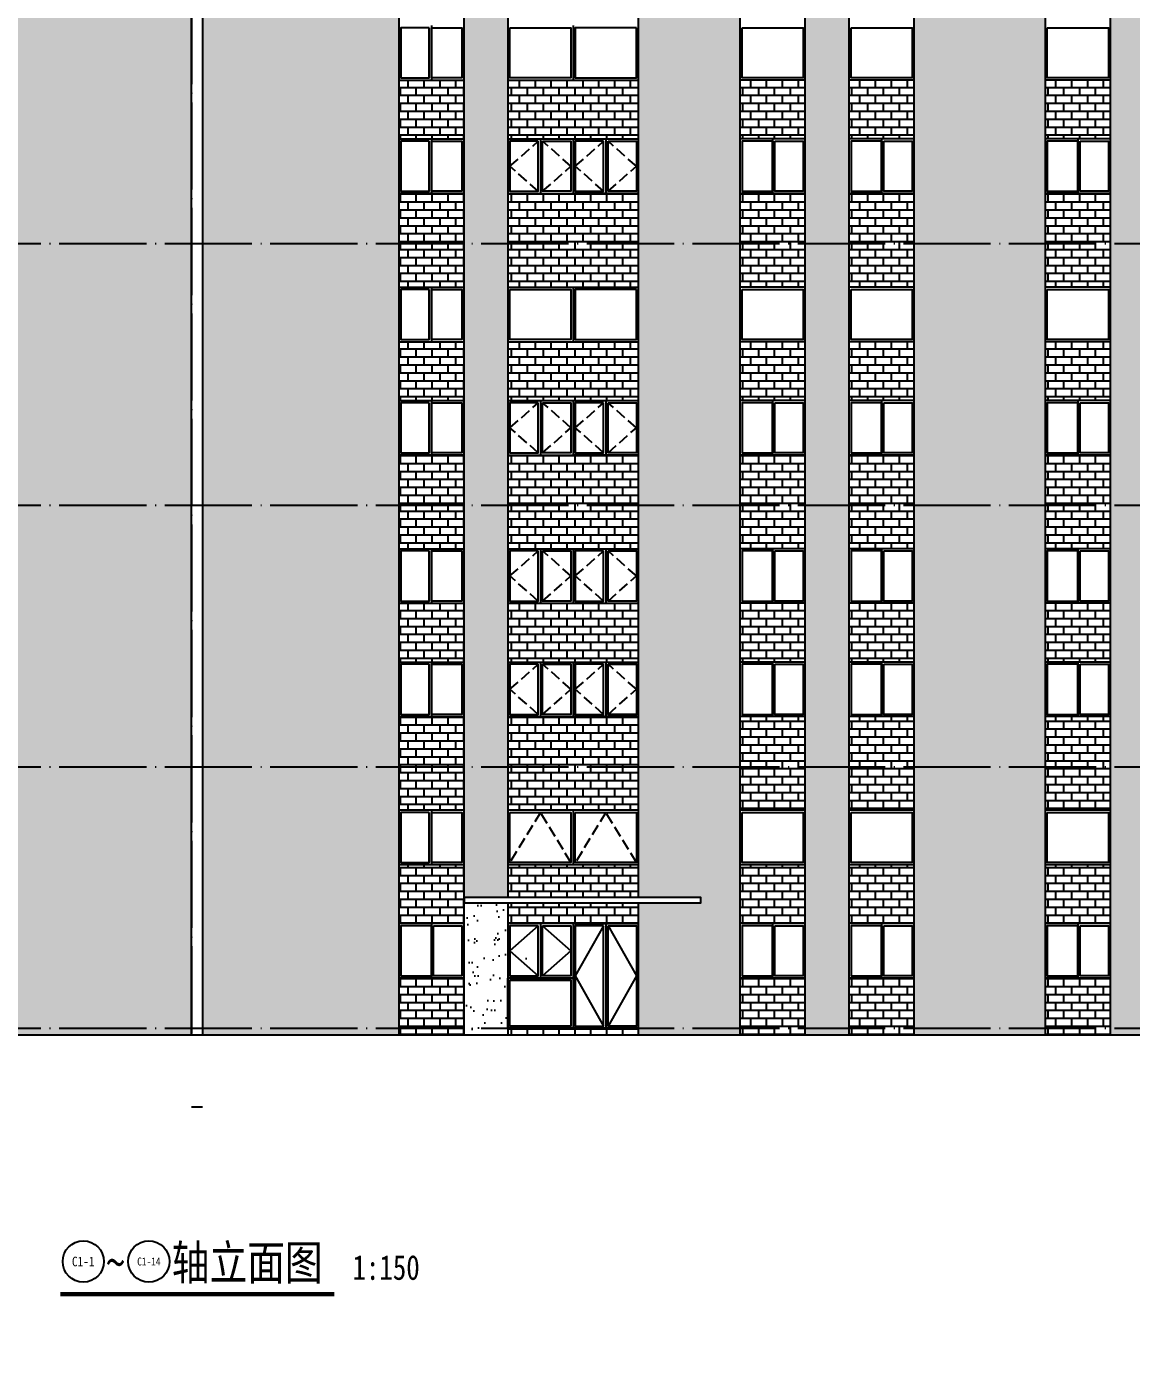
# Model space of a CAD drawing. Extents: x 6843040 to 15500510, y -6507076 to -4940511.
# Drawn here: x 7710092 to 7735422, y -5897103 to -5866442 of the extents above; entities that cross this region are included whole.
import ezdxf
from ezdxf.enums import TextEntityAlignment as Align

# ---------------------------------------------------------------- set-up
doc = ezdxf.new("R2010")
doc.units = 0
doc.header["$LTSCALE"] = 1000
doc.header["$MEASUREMENT"] = 0
doc.linetypes.add('DASH', pattern=[0.35, 0.25, -0.1])
doc.linetypes.add('DOTE', pattern=[2.42, 2, -0.2, 0.02, -0.2])
for name, color, linetype in [('DIM_SYMB', 3, 'Continuous'), ('DOTE', 8, 'DOTE'), ('E_LINE_1', 1, 'Continuous'), ('E_LINE_3', 7, 'Continuous'), ('plan-1', 40, 'Continuous'), ('PUB_HACTH', 8, 'Continuous'), ('WINDOW', 4, 'Continuous')]:
    doc.layers.add(name, color=color, linetype=linetype)
doc.styles.add('-宋体', font='', dxfattribs={"width": 0.8})
doc.styles.get('-宋体').set_extended_font_data('SimSun')
pattern_1 = [(82.5, (0, 0), (-422.103955, 395.378137), [0, -456, 0, -510, 0, -487.5]), (52.5, (0, 0), (-223.241253, 974.09392), [0, -246, 0, -411, 0, -157.5]), (12.5, (-260.9, -260.9), (659.408782, 661.809715), [0, -150, 0, -540, 0, -705]), (2.5, (-260.9, -260.9), (451.51265, 823.878855), [0, -75, 0, -354, 0, -405])]

msp = doc.modelspace()

# ---------------------------------------------------------------- hatches: boundary and pattern name
at = {"layer": 'PUB_HACTH'}
h = msp.add_hatch(dxfattribs=at)
h.set_pattern_fill('玻璃1', color=256, scale=150, style=0)
h.set_pattern_definition([(45, (0, 60), (-734.82537, 734.82537), [336, -864]), (45, (144, 120), (-734.82537, 734.82537), [144, -1056]), (45, (0, 120), (-734.82537, 734.82537), [240, -960]), (45, (72, 60), (806.10173, -806.10173), [300, -900]), (45, (0, 0), (-734.82537, 734.82537), [480, -720]), (45, (0, 180), (-734.82537, 734.82537), [120, -1080])])
h.paths.add_polyline_path([(7756797.4, -5844417.4), (7746797.4, -5844417.4), (7746797.4, -5845617.4), (7750914.5, -5845617.4), (7750464.5, -5845167.4), (7751364.5, -5845167.4), (7750914.5, -5845617.4), (7756797.4, -5845617.4)])
h.paths.add_polyline_path([(7748662.4, -5845121.5), (7750445.6, -5845121.5), (7750445.6, -5844452.1), (7748662.4, -5844452.1)], flags=24)
h.paths.add_polyline_path([(7741787.4, -5841921.5), (7743570.6, -5841921.5), (7743570.6, -5841252.1), (7741787.4, -5841252.1)], flags=9)
h.paths.add_polyline_path([(7626376.8, -5893217.4), (7627744.8, -5893217.4), (7627744.8, -5892404.8), (7626376.8, -5892404.8)], flags=9)
h.paths.add_polyline_path([(7794758.6, -5953168.2), (7796785.4, -5953168.2), (7796785.4, -5952411.7), (7794758.6, -5952411.7)], flags=9)
h.paths.add_polyline_path([(7794428.9, -5952904.7), (7794741, -5952904.7), (7794741, -5952784.3), (7794428.9, -5952784.3)], flags=9)
h.paths.add_polyline_path([(7793781.9, -5952942), (7794205.2, -5952942), (7794205.2, -5952717), (7793781.9, -5952717)], flags=9)
h.paths.add_polyline_path([(7793400.5, -5952906.9), (7793713.2, -5952906.9), (7793713.2, -5952782.1), (7793400.5, -5952782.1)], flags=9)
h.paths.add_polyline_path([(7794381.1, -5952526.7), (7796407.9, -5952526.7), (7796407.9, -5951770.2), (7794381.1, -5951770.2)], flags=9)
h.paths.add_polyline_path([(7794051.1, -5952265.4), (7794363.8, -5952265.4), (7794363.8, -5952140.6), (7794051.1, -5952140.6)], flags=9)
h.paths.add_polyline_path([(7793404.4, -5952300.5), (7793827.7, -5952300.5), (7793827.7, -5952075.5), (7793404.4, -5952075.5)], flags=9)
h.paths.add_polyline_path([(7793023.3, -5952263.2), (7793335.4, -5952263.2), (7793335.4, -5952142.8), (7793023.3, -5952142.8)], flags=9)
h.paths.add_polyline_path([(7794381.1, -5951806.2), (7796407.9, -5951806.2), (7796407.9, -5951049.7), (7794381.1, -5951049.7)], flags=9)
h.paths.add_polyline_path([(7794052.8, -5951533.7), (7794362.1, -5951533.7), (7794362.1, -5951431.3), (7794052.8, -5951431.3)], flags=9)
h.paths.add_polyline_path([(7793404.4, -5951580), (7793827.7, -5951580), (7793827.7, -5951355), (7793404.4, -5951355)], flags=9)
h.paths.add_polyline_path([(7793022.3, -5951551.5), (7793336.4, -5951551.5), (7793336.4, -5951413.5), (7793022.3, -5951413.5)], flags=9)
h.paths.add_polyline_path([(7668844.1, -5955766.3), (7670741.3, -5955766.3), (7670741.3, -5954935.6), (7668844.1, -5954935.6)], flags=9)
h.paths.add_polyline_path([(7664574.1, -5956010), (7668728.5, -5956010), (7668728.5, -5954435), (7664574.1, -5954435)], flags=9)
h.paths.add_polyline_path([(7663996.5, -5955373.7), (7664626.8, -5955373.7), (7664626.8, -5955047), (7663996.5, -5955047)], flags=9)
h.paths.add_polyline_path([(7663280.9, -5955679.9), (7663838.7, -5955679.9), (7663838.7, -5955367.6), (7663280.9, -5955367.6)], flags=9)
h.paths.add_polyline_path([(7662492.8, -5955373.7), (7663123.1, -5955373.7), (7663123.1, -5955047), (7662492.8, -5955047)], flags=9)
h.paths.add_polyline_path([(7717424.3, -5895326.3), (7719321.5, -5895326.3), (7719321.5, -5894495.6), (7717424.3, -5894495.6)], flags=9)
h.paths.add_polyline_path([(7713154.3, -5895570), (7717308.7, -5895570), (7717308.7, -5893995), (7713154.3, -5893995)], flags=9)
h.paths.add_polyline_path([(7712578.7, -5894904.4), (7713204.9, -5894904.4), (7713204.9, -5894635.4), (7712578.7, -5894635.4)], flags=9)
h.paths.add_polyline_path([(7711861.1, -5895239.9), (7712418.9, -5895239.9), (7712418.9, -5894927.6), (7711861.1, -5894927.6)], flags=9)
h.paths.add_polyline_path([(7711073, -5894933.7), (7711703.3, -5894933.7), (7711703.3, -5894607), (7711073, -5894607)], flags=9)
h.paths.add_polyline_path([(7743667.2, -5955766.3), (7745564.3, -5955766.3), (7745564.3, -5954935.6), (7743667.2, -5954935.6)], flags=9)
h.paths.add_polyline_path([(7739397.2, -5956010), (7743551.6, -5956010), (7743551.6, -5954435), (7739397.2, -5954435)], flags=9)
h.paths.add_polyline_path([(7738819.5, -5955373.7), (7739449.8, -5955373.7), (7739449.8, -5955047), (7738819.5, -5955047)], flags=9)
h.paths.add_polyline_path([(7738104, -5955679.9), (7738661.7, -5955679.9), (7738661.7, -5955367.6), (7738104, -5955367.6)], flags=9)
h.paths.add_polyline_path([(7737315.9, -5955373.7), (7737946.2, -5955373.7), (7737946.2, -5955047), (7737315.9, -5955047)], flags=9)
h = msp.add_hatch(dxfattribs=at)
h.set_pattern_fill('粉刷', color=256, scale=150, angle=45)
h.set_pattern_definition(pattern_1)
h.paths.add_polyline_path([(7713872.4, -5842417.4), (7702447.4, -5842417.4), (7702447.4, -5886417.4), (7703872.4, -5886417.4), (7703872.4, -5843417.4), (7706872.4, -5843417.4), (7706872.4, -5886417.4), (7707447.4, -5886417.4), (7707872.4, -5886417.4), (7707872.4, -5843417.4), (7709372.4, -5843417.4), (7709372.4, -5889567.4), (7713872.4, -5889567.4)])
h = msp.add_hatch(dxfattribs=at)
h.set_pattern_fill('粉刷', color=256, scale=150, angle=45)
h.set_pattern_definition(pattern_1)
h.paths.add_polyline_path([(7718622.4, -5843417.4), (7720122.4, -5843417.4), (7720122.4, -5886417.4), (7720547.4, -5886417.4), (7721122.4, -5886417.4), (7721122.4, -5843417.4), (7724122.4, -5843417.4), (7724122.4, -5886417.4), (7725547.4, -5886417.4), (7725547.4, -5886537.4), (7724547.4, -5886537.4), (7724122.4, -5886537.4), (7724122.4, -5889567.4), (7726447.4, -5889567.4), (7726447.4, -5843417.4), (7727947.4, -5843417.4), (7727947.4, -5889567.4), (7728947.4, -5889567.4), (7728947.4, -5843417.4), (7730447.4, -5843417.4), (7730447.4, -5889567.4), (7733447.4, -5889567.4), (7733447.4, -5843417.4), (7734947.4, -5843417.4), (7734947.4, -5889567.4), (7735897.4, -5889567.4), (7735897.4, -5842417.4), (7714122.4, -5842417.4), (7714122.4, -5889567.4), (7718622.4, -5889567.4)])
h = msp.add_hatch(dxfattribs=at)
h.set_pattern_fill('AR-B816', color=256, scale=150)
h.set_pattern_definition([(0, (-20882.12, 209089.1), (0, 181.9656), []), (90, (-20882.12, 209089.1), (-181.9656, 181.9656), [181.9656, -181.9656])])
h.paths.add_polyline_path([(7718622.4, -5867667.4), (7720122.4, -5867667.4), (7720122.4, -5869017.3), (7718622.4, -5869017.3)])
h = msp.add_hatch(dxfattribs=at)
h.set_pattern_fill('AR-B816', color=256, scale=150)
h.set_pattern_definition([(0, (-24882.12, 209089.1), (0, 181.9656), []), (90, (-24882.12, 209089.1), (-181.9656, 181.9656), [181.9656, -181.9656])])
h.paths.add_polyline_path([(7721122.4, -5867667.4), (7724122.4, -5867667.4), (7724122.4, -5869017.3), (7721122.4, -5869017.3)])
h = msp.add_hatch(dxfattribs=at)
h.set_pattern_fill('AR-B816', color=256, scale=150)
h.set_pattern_definition([(0, (23000, 209089.1), (0, 181.9656), []), (90, (23000, 209089.1), (-181.9656, 181.9656), [181.9656, -181.9656])])
h.paths.add_polyline_path([(7727947.4, -5867667.4), (7726447.4, -5867667.4), (7726447.4, -5869017.3), (7727947.4, -5869017.3)])
h = msp.add_hatch(dxfattribs=at)
h.set_pattern_fill('AR-B816', color=256, scale=150)
h.set_pattern_definition([(0, (25500, 209089.1), (0, 181.9656), []), (90, (25500, 209089.1), (-181.9656, 181.9656), [181.9656, -181.9656])])
h.paths.add_polyline_path([(7730447.4, -5867667.4), (7728947.4, -5867667.4), (7728947.4, -5869017.3), (7730447.4, -5869017.3)])
h = msp.add_hatch(dxfattribs=at)
h.set_pattern_fill('AR-B816', color=256, scale=150)
h.set_pattern_definition([(0, (30000, 209089.1), (0, 181.9656), []), (90, (30000, 209089.1), (-181.9656, 181.9656), [181.9656, -181.9656])])
h.paths.add_polyline_path([(7734947.4, -5867667.4), (7733447.4, -5867667.4), (7733447.4, -5869017.3), (7734947.4, -5869017.3)])
h = msp.add_hatch(dxfattribs=at)
h.set_pattern_fill('AR-B816', color=256, scale=150)
h.set_pattern_definition([(0, (-20882.12, 205189), (0, 181.9656), []), (90, (-20882.12, 205189), (-181.9656, 181.9656), [181.9656, -181.9656])])
h.paths.add_polyline_path([(7720122.4, -5872417.4), (7718622.4, -5872417.4), (7718622.4, -5870267.4), (7720122.4, -5870267.4)])
h = msp.add_hatch(dxfattribs=at)
h.set_pattern_fill('AR-B816', color=256, scale=150)
h.set_pattern_definition([(0, (-24882.12, 205189), (0, 181.9656), []), (90, (-24882.12, 205189), (-181.9656, 181.9656), [181.9656, -181.9656])])
h.paths.add_polyline_path([(7724122.4, -5872417.4), (7721122.4, -5872417.4), (7721122.4, -5870267.4), (7724122.4, -5870267.4)])
h = msp.add_hatch(dxfattribs=at)
h.set_pattern_fill('AR-B816', color=256, scale=150)
h.set_pattern_definition([(0, (23000, 205189), (0, 181.9656), []), (90, (23000, 205189), (-181.9656, 181.9656), [181.9656, -181.9656])])
h.paths.add_polyline_path([(7726447.4, -5872417.4), (7727947.4, -5872417.4), (7727947.4, -5870267.4), (7726447.4, -5870267.4)])
h = msp.add_hatch(dxfattribs=at)
h.set_pattern_fill('AR-B816', color=256, scale=150)
h.set_pattern_definition([(0, (25500, 205189), (0, 181.9656), []), (90, (25500, 205189), (-181.9656, 181.9656), [181.9656, -181.9656])])
h.paths.add_polyline_path([(7728947.4, -5872417.4), (7730447.4, -5872417.4), (7730447.4, -5870267.4), (7728947.4, -5870267.4)])
h = msp.add_hatch(dxfattribs=at)
h.set_pattern_fill('AR-B816', color=256, scale=150)
h.set_pattern_definition([(0, (30000, 205189), (0, 181.9656), []), (90, (30000, 205189), (-181.9656, 181.9656), [181.9656, -181.9656])])
h.paths.add_polyline_path([(7733447.4, -5872417.4), (7734947.4, -5872417.4), (7734947.4, -5870267.4), (7733447.4, -5870267.4)])
h = msp.add_hatch(dxfattribs=at)
h.set_pattern_fill('AR-B816', color=256, scale=150)
h.set_pattern_definition([(0, (-20882.12, 203089.1), (0, 181.9656), []), (90, (-20882.12, 203089.1), (-181.9656, 181.9656), [181.9656, -181.9656])])
h.paths.add_polyline_path([(7718622.4, -5873667.4), (7720122.4, -5873667.4), (7720122.4, -5875017.3), (7718622.4, -5875017.3)])
h = msp.add_hatch(dxfattribs=at)
h.set_pattern_fill('AR-B816', color=256, scale=150)
h.set_pattern_definition([(0, (-24882.12, 203089.1), (0, 181.9656), []), (90, (-24882.12, 203089.1), (-181.9656, 181.9656), [181.9656, -181.9656])])
h.paths.add_polyline_path([(7721122.4, -5873667.4), (7724122.4, -5873667.4), (7724122.4, -5875017.3), (7721122.4, -5875017.3)])
h = msp.add_hatch(dxfattribs=at)
h.set_pattern_fill('AR-B816', color=256, scale=150)
h.set_pattern_definition([(0, (23000, 203089.1), (0, 181.9656), []), (90, (23000, 203089.1), (-181.9656, 181.9656), [181.9656, -181.9656])])
h.paths.add_polyline_path([(7727947.4, -5873667.4), (7726447.4, -5873667.4), (7726447.4, -5875017.3), (7727947.4, -5875017.3)])
h = msp.add_hatch(dxfattribs=at)
h.set_pattern_fill('AR-B816', color=256, scale=150)
h.set_pattern_definition([(0, (25500, 203089.1), (0, 181.9656), []), (90, (25500, 203089.1), (-181.9656, 181.9656), [181.9656, -181.9656])])
h.paths.add_polyline_path([(7730447.4, -5873667.4), (7728947.4, -5873667.4), (7728947.4, -5875017.3), (7730447.4, -5875017.3)])
h = msp.add_hatch(dxfattribs=at)
h.set_pattern_fill('AR-B816', color=256, scale=150)
h.set_pattern_definition([(0, (30000, 203089.1), (0, 181.9656), []), (90, (30000, 203089.1), (-181.9656, 181.9656), [181.9656, -181.9656])])
h.paths.add_polyline_path([(7734947.4, -5873667.4), (7733447.4, -5873667.4), (7733447.4, -5875017.3), (7734947.4, -5875017.3)])
h = msp.add_hatch(dxfattribs=at)
h.set_pattern_fill('AR-B816', color=256, scale=150)
h.set_pattern_definition([(0, (-20882.12, 199189), (0, 181.9656), []), (90, (-20882.12, 199189), (-181.9656, 181.9656), [181.9656, -181.9656])])
h.paths.add_polyline_path([(7718622.4, -5876267.4), (7720122.4, -5876267.4), (7720122.4, -5878417.4), (7718622.4, -5878417.4)])
h = msp.add_hatch(dxfattribs=at)
h.set_pattern_fill('AR-B816', color=256, scale=150)
h.set_pattern_definition([(0, (-24882.12, 199189), (0, 181.9656), []), (90, (-24882.12, 199189), (-181.9656, 181.9656), [181.9656, -181.9656])])
h.paths.add_polyline_path([(7724122.4, -5878417.4), (7721122.4, -5878417.4), (7721122.4, -5876267.4), (7724122.4, -5876267.4)])
h = msp.add_hatch(dxfattribs=at)
h.set_pattern_fill('AR-B816', color=256, scale=150)
h.set_pattern_definition([(0, (23000, 199189), (0, 181.9656), []), (90, (23000, 199189), (-181.9656, 181.9656), [181.9656, -181.9656])])
h.paths.add_polyline_path([(7727947.4, -5876267.4), (7726447.4, -5876267.4), (7726447.4, -5878417.4), (7727947.4, -5878417.4)])
h = msp.add_hatch(dxfattribs=at)
h.set_pattern_fill('AR-B816', color=256, scale=150)
h.set_pattern_definition([(0, (23000, 199189), (0, 181.9656), []), (90, (23000, 199189), (-181.9656, 181.9656), [181.9656, -181.9656])])
h.paths.add_polyline_path([(7727947.4, -5876267.4), (7726447.4, -5876267.4), (7726447.4, -5878417.4), (7727947.4, -5878417.4)])
h = msp.add_hatch(dxfattribs=at)
h.set_pattern_fill('AR-B816', color=256, scale=150)
h.set_pattern_definition([(0, (25500, 199189), (0, 181.9656), []), (90, (25500, 199189), (-181.9656, 181.9656), [181.9656, -181.9656])])
h.paths.add_polyline_path([(7730447.4, -5876267.4), (7728947.4, -5876267.4), (7728947.4, -5878417.4), (7730447.4, -5878417.4)])
h = msp.add_hatch(dxfattribs=at)
h.set_pattern_fill('AR-B816', color=256, scale=150)
h.set_pattern_definition([(0, (25500, 199189), (0, 181.9656), []), (90, (25500, 199189), (-181.9656, 181.9656), [181.9656, -181.9656])])
h.paths.add_polyline_path([(7730447.4, -5876267.4), (7728947.4, -5876267.4), (7728947.4, -5878417.4), (7730447.4, -5878417.4)])
h = msp.add_hatch(dxfattribs=at)
h.set_pattern_fill('AR-B816', color=256, scale=150)
h.set_pattern_definition([(0, (30000, 199189), (0, 181.9656), []), (90, (30000, 199189), (-181.9656, 181.9656), [181.9656, -181.9656])])
h.paths.add_polyline_path([(7734947.4, -5876267.4), (7733447.4, -5876267.4), (7733447.4, -5878417.4), (7734947.4, -5878417.4)])
h = msp.add_hatch(dxfattribs=at)
h.set_pattern_fill('AR-B816', color=256, scale=150)
h.set_pattern_definition([(0, (30000, 199189), (0, 181.9656), []), (90, (30000, 199189), (-181.9656, 181.9656), [181.9656, -181.9656])])
h.paths.add_polyline_path([(7734947.4, -5876267.4), (7733447.4, -5876267.4), (7733447.4, -5878417.4), (7734947.4, -5878417.4)])
h = msp.add_hatch(dxfattribs=at)
h.set_pattern_fill('AR-B816', color=256, scale=150)
h.set_pattern_definition([(0, (-20882.12, 197089.1), (0, 181.9656), []), (90, (-20882.12, 197089.1), (-181.9656, 181.9656), [181.9656, -181.9656])])
h.paths.add_polyline_path([(7718622.4, -5879667.4), (7720122.4, -5879667.4), (7720122.4, -5881017.3), (7718622.4, -5881017.3)])
h = msp.add_hatch(dxfattribs=at)
h.set_pattern_fill('AR-B816', color=256, scale=150)
h.set_pattern_definition([(0, (-24882.12, 197089.1), (0, 181.9656), []), (90, (-24882.12, 197089.1), (-181.9656, 181.9656), [181.9656, -181.9656])])
h.paths.add_polyline_path([(7721122.4, -5879667.4), (7724122.4, -5879667.4), (7724122.4, -5881017.3), (7721122.4, -5881017.3)])
h = msp.add_hatch(dxfattribs=at)
h.set_pattern_fill('AR-B816', color=256, scale=150)
h.set_pattern_definition([(0, (23000, 197089.1), (0, 181.9656), []), (90, (23000, 197089.1), (-181.9656, 181.9656), [181.9656, -181.9656])])
h.paths.add_polyline_path([(7727947.4, -5879667.4), (7726447.4, -5879667.4), (7726447.4, -5881017.3), (7727947.4, -5881017.3)])
h = msp.add_hatch(dxfattribs=at)
h.set_pattern_fill('AR-B816', color=256, scale=150)
h.set_pattern_definition([(0, (25500, 197089.1), (0, 181.9656), []), (90, (25500, 197089.1), (-181.9656, 181.9656), [181.9656, -181.9656])])
h.paths.add_polyline_path([(7730447.4, -5879667.4), (7728947.4, -5879667.4), (7728947.4, -5881017.3), (7730447.4, -5881017.3)])
h = msp.add_hatch(dxfattribs=at)
h.set_pattern_fill('AR-B816', color=256, scale=150)
h.set_pattern_definition([(0, (30000, 197089.1), (0, 181.9656), []), (90, (30000, 197089.1), (-181.9656, 181.9656), [181.9656, -181.9656])])
h.paths.add_polyline_path([(7734947.4, -5879667.4), (7733447.4, -5879667.4), (7733447.4, -5881017.3), (7734947.4, -5881017.3)])
h = msp.add_hatch(dxfattribs=at)
h.set_pattern_fill('AR-B816', color=256, scale=150)
h.set_pattern_definition([(0, (-20882.12, 193189), (0, 181.9656), []), (90, (-20882.12, 193189), (-181.9656, 181.9656), [181.9656, -181.9656])])
h.paths.add_polyline_path([(7720122.4, -5884417.4), (7718622.4, -5884417.4), (7718622.4, -5882267.4), (7720122.4, -5882267.4)])
h = msp.add_hatch(dxfattribs=at)
h.set_pattern_fill('AR-B816', color=256, scale=150)
h.set_pattern_definition([(0, (-24882.12, 193189), (0, 181.9656), []), (90, (-24882.12, 193189), (-181.9656, 181.9656), [181.9656, -181.9656])])
h.paths.add_polyline_path([(7724122.4, -5884417.3), (7721122.4, -5884417.3), (7721122.4, -5882267.4), (7724122.4, -5882267.4)])
h = msp.add_hatch(dxfattribs=at)
h.set_pattern_fill('AR-B816', color=256, scale=150)
h.set_pattern_definition([(0, (23000, 194189), (0, 181.9656), []), (90, (23000, 194189), (-181.9656, 181.9656), [181.9656, -181.9656])])
h.paths.add_polyline_path([(7727947.4, -5882267.4), (7726447.4, -5882267.4), (7726447.4, -5884417.4), (7727947.4, -5884417.4)])
h = msp.add_hatch(dxfattribs=at)
h.set_pattern_fill('AR-B816', color=256, scale=150)
h.set_pattern_definition([(0, (25500, 194189), (0, 181.9656), []), (90, (25500, 194189), (-181.9656, 181.9656), [181.9656, -181.9656])])
h.paths.add_polyline_path([(7730447.4, -5882267.4), (7728947.4, -5882267.4), (7728947.4, -5884417.4), (7730447.4, -5884417.4)])
h = msp.add_hatch(dxfattribs=at)
h.set_pattern_fill('AR-B816', color=256, scale=150)
h.set_pattern_definition([(0, (30000, 194189), (0, 181.9656), []), (90, (30000, 194189), (-181.9656, 181.9656), [181.9656, -181.9656])])
h.paths.add_polyline_path([(7734947.4, -5882267.4), (7733447.4, -5882267.4), (7733447.4, -5884417.4), (7734947.4, -5884417.4)])
h = msp.add_hatch(dxfattribs=at)
h.set_pattern_fill('AR-B816', color=256, scale=150)
h.set_pattern_definition([(0, (-20882.12, 189739), (0, 181.9656), []), (90, (-20882.12, 189739), (-181.9656, 181.9656), [181.9656, -181.9656])])
h.paths.add_polyline_path([(7720122.4, -5887017.4), (7718622.4, -5887017.4), (7718622.4, -5885667.4), (7720122.4, -5885667.4)])
h = msp.add_hatch(dxfattribs=at)
h.set_pattern_fill('AR-B816', color=256, scale=150)
h.set_pattern_definition([(0, (-24882.11, 189739), (0, 181.9656), []), (90, (-24882.11, 189739), (-181.9656, 181.9656), [181.9656, -181.9656])])
h.paths.add_polyline_path([(7724122.4, -5886417.4), (7721122.4, -5886417.4), (7721122.4, -5885667.4), (7724122.4, -5885667.4)])
h.paths.add_polyline_path([(7721122.4, -5886537.4), (7724122.4, -5886537.4), (7724122.4, -5887017.4), (7721122.4, -5887017.4)])
h = msp.add_hatch(dxfattribs=at)
h.set_pattern_fill('AR-B816', color=256, scale=150)
h.set_pattern_definition([(0, (23000.01, 189739), (0, 181.9656), []), (90, (23000.01, 189739), (-181.9656, 181.9656), [181.9656, -181.9656])])
h.paths.add_polyline_path([(7726447.4, -5887017.4), (7727947.4, -5887017.4), (7727947.4, -5885667.4), (7726447.4, -5885667.4)])
h = msp.add_hatch(dxfattribs=at)
h.set_pattern_fill('AR-B816', color=256, scale=150)
h.set_pattern_definition([(0, (25500.01, 189739), (0, 181.9656), []), (90, (25500.01, 189739), (-181.9656, 181.9656), [181.9656, -181.9656])])
h.paths.add_polyline_path([(7728947.4, -5887017.4), (7730447.4, -5887017.4), (7730447.4, -5885667.4), (7728947.4, -5885667.4)])
h = msp.add_hatch(dxfattribs=at)
h.set_pattern_fill('AR-B816', color=256, scale=150)
h.set_pattern_definition([(0, (30000.01, 189739), (0, 181.9656), []), (90, (30000.01, 189739), (-181.9656, 181.9656), [181.9656, -181.9656])])
h.paths.add_polyline_path([(7733447.4, -5887017.4), (7734947.4, -5887017.4), (7734947.4, -5885667.4), (7733447.4, -5885667.4)])
h = msp.add_hatch(dxfattribs=at)
h.set_pattern_fill('粉刷', color=256, scale=150, angle=45)
h.set_pattern_definition(pattern_1)
h.paths.add_polyline_path([(7720122.4, -5889567.4), (7721122.4, -5889567.4), (7721122.4, -5886537.4), (7720122.4, -5886537.4)])
edge = h.paths.add_edge_path()
edge.add_line((7721045, -5888020.2), (7721725.9, -5888020.2))
edge.add_line((7721725.9, -5888020.2), (7721725.9, -5887757.7))
edge.add_line((7721725.9, -5887757.7), (7721045, -5887757.7))
edge.add_line((7721045, -5887757.7), (7721045, -5888020.2))
edge.add_line((7721711.9, -5887910.9), (7721800.8, -5887910.9))
edge.add_line((7721800.8, -5887910.9), (7721800.8, -5887779.6))
edge.add_line((7721800.8, -5887779.6), (7721711.9, -5887779.6))
edge.add_line((7721711.9, -5887779.6), (7721711.9, -5887910.9))
h = msp.add_hatch(dxfattribs=at)
h.set_pattern_fill('AR-B816', color=256, scale=150)
h.set_pattern_definition([(0, (-20882.12, 187189), (0, 181.9656), []), (90, (-20882.12, 187189), (-181.9656, 181.9656), [181.9656, -181.9656])])
h.paths.add_polyline_path([(7720122.4, -5889567.4), (7718622.4, -5889567.4), (7718622.4, -5888267.4), (7720122.4, -5888267.4)])
h = msp.add_hatch(dxfattribs=at)
h.set_pattern_fill('AR-B816', color=256, scale=150)
h.set_pattern_definition([(0, (23000, 187189), (0, 181.9656), []), (90, (23000, 187189), (-181.9656, 181.9656), [181.9656, -181.9656])])
h.paths.add_polyline_path([(7726447.4, -5889567.4), (7727947.4, -5889567.4), (7727947.4, -5888267.4), (7726447.4, -5888267.4)])
h = msp.add_hatch(dxfattribs=at)
h.set_pattern_fill('AR-B816', color=256, scale=150)
h.set_pattern_definition([(0, (25500, 187189), (0, 181.9656), []), (90, (25500, 187189), (-181.9656, 181.9656), [181.9656, -181.9656])])
h.paths.add_polyline_path([(7728947.4, -5889567.4), (7730447.4, -5889567.4), (7730447.4, -5888267.4), (7728947.4, -5888267.4)])
h = msp.add_hatch(dxfattribs=at)
h.set_pattern_fill('AR-B816', color=256, scale=150)
h.set_pattern_definition([(0, (30000, 187189), (0, 181.9656), []), (90, (30000, 187189), (-181.9656, 181.9656), [181.9656, -181.9656])])
h.paths.add_polyline_path([(7733447.4, -5889567.4), (7734947.4, -5889567.4), (7734947.4, -5888267.4), (7733447.4, -5888267.4)])
h = msp.add_hatch(dxfattribs=at)
h.set_pattern_fill('AR-B816', color=256, scale=150)
h.set_pattern_definition([(0, (-24882.12, 186039), (0, 181.9656), []), (90, (-24882.12, 186039), (-181.9656, 181.9656), [181.9656, -181.9656])])
h.paths.add_polyline_path([(7724122.4, -5889567.4), (7721122.4, -5889567.4), (7721122.4, -5889417.4), (7724122.4, -5889417.4)])

# ---------------------------------------------------------------- linework, layer by layer
for points in [[(7720122.4, -5870267.4), (7718622.4, -5870267.4)], [(7724122.4, -5870267.4), (7722622.4, -5870267.4)], [(7727947.4, -5870267.4), (7726447.4, -5870267.4)], [(7730447.4, -5870267.4), (7728947.4, -5870267.4)], [(7734947.4, -5870267.4), (7733447.4, -5870267.4)], [(7720122.4, -5876267.4), (7718622.4, -5876267.4)], [(7724122.4, -5876267.4), (7722622.4, -5876267.4)], [(7727947.4, -5876267.4), (7726447.4, -5876267.4)], [(7730447.4, -5876267.4), (7728947.4, -5876267.4)], [(7734947.4, -5876267.4), (7733447.4, -5876267.4)], [(7718622.4, -5878417.4), (7720122.4, -5878417.4)], [(7727947.4, -5878417.4), (7726447.4, -5878417.4)], [(7730447.4, -5878417.4), (7728947.4, -5878417.4)], [(7734947.4, -5878417.4), (7733447.4, -5878417.4)], [(7718622.4, -5882267.4), (7720122.4, -5882267.4)], [(7724122.4, -5882267.4), (7722622.4, -5882267.4)], [(7727947.4, -5882267.4), (7726447.4, -5882267.4)], [(7730447.4, -5882267.4), (7728947.4, -5882267.4)], [(7734947.4, -5882267.4), (7733447.4, -5882267.4)], [(7720122.4, -5884417.4), (7718622.4, -5884417.4)], [(7724122.4, -5884417.4), (7722622.4, -5884417.4)], [(7720122.4, -5885667.4), (7718622.4, -5885667.4)], [(7720122.4, -5885667.4), (7718622.4, -5885667.4)], [(7724122.4, -5885667.4), (7721122.4, -5885667.4)], [(7724122.4, -5885667.4), (7722622.4, -5885667.4)], [(7727947.4, -5885667.4), (7726447.4, -5885667.4)], [(7720122.4, -5888267.4), (7718622.4, -5888267.4)], [(7722622.4, -5888267.4), (7721122.4, -5888267.4)], [(7727947.4, -5888267.4), (7726447.4, -5888267.4)], [(7734947.4, -5888267.4), (7733447.4, -5888267.4)], [(7724122.4, -5889417.4), (7722622.4, -5889417.4)]]:
    msp.add_lwpolyline(points)
msp.add_lwpolyline([(7724547.4, -5886537.4), (7725547.4, -5886537.4), (7725547.4, -5886417.4), (7720547.4, -5886417.4), (7720122.4, -5886417.4), (7720122.4, -5886537.4)], close=True)
at = {"layer": 'DIM_SYMB', "const_width": 105}
msp.add_lwpolyline([(7710863.1, -5895517.5), (7717142.8, -5895517.5)], dxfattribs=at)
at = {"layer": 'DIM_SYMB', "color": 7}
for centre in [(7711388.1, -5894767.9), (7712891.8, -5894767.9)]:
    msp.add_circle(centre, 472.5, dxfattribs=at)
at = {"layer": 'DOTE'}
for p, q in [((7713872.4, -5836717.4), (7713872.4, -5889567.4)), ((7714122.4, -5836717.4), (7714122.4, -5889567.4)), ((7640656.9, -5871417.4), (7783625, -5871417.4)), ((7640656.9, -5877417.4), (7783625, -5877417.4)), ((7640656.9, -5883417.4), (7783625, -5883417.4)), ((7640656.9, -5889417.4), (7783625, -5889417.4)), ((7640656.9, -5889567.4), (7783625, -5889567.4))]:
    msp.add_line(p, q, dxfattribs=at)
at = {"layer": 'E_LINE_1'}
for points in [[(7713872.4, -5889567.4), (7713872.4, -5842417.4), (7702447.4, -5842417.4), (7702447.4, -5889567.4)], [(7735897.4, -5889567.4), (7735897.4, -5842417.4), (7714122.4, -5842417.4), (7714122.4, -5889567.4)], [(7640945, -5889567.4), (7780849, -5889567.4)]]:
    msp.add_lwpolyline(points, dxfattribs=at)
at = {"layer": 'E_LINE_3'}
for points in [[(7718622.4, -5889567.4), (7720122.4, -5889567.4), (7720122.4, -5843417.4), (7718622.4, -5843417.4)], [(7726447.4, -5889567.4), (7727947.4, -5889567.4), (7727947.4, -5843417.4), (7726447.4, -5843417.4)], [(7728947.4, -5889567.4), (7730447.4, -5889567.4), (7730447.4, -5843417.4), (7728947.4, -5843417.4)], [(7733447.4, -5889567.4), (7734947.4, -5889567.4), (7734947.4, -5843417.4), (7733447.4, -5843417.4)]]:
    msp.add_lwpolyline(points, close=True, dxfattribs=at)
for points in [[(7724122.4, -5886417.4), (7724122.4, -5843417.4), (7721122.4, -5843417.4), (7721122.4, -5886417.4)], [(7721122.4, -5886537.4), (7721122.4, -5889567.4), (7724122.4, -5889567.4), (7724122.4, -5886537.4)]]:
    msp.add_lwpolyline(points, dxfattribs=at)
at = {"layer": 'plan-1'}
msp.add_lwpolyline([(7713872.4, -5891217.3), (7714122.4, -5891217.3)], dxfattribs=at)
at = {"layer": 'PUB_HACTH'}
msp.add_lwpolyline([(7721822.4, -5887067.4), (7721172.4, -5887642.4), (7721822.4, -5888217.4)], dxfattribs=at)
at = {"layer": 'WINDOW'}
for points in [[(7719322.4, -5866467.3), (7718672.4, -5866467.3), (7718672.4, -5867617.4), (7719322.4, -5867617.4)], [(7719372.4, -5866467.3), (7720072.4, -5866467.3), (7720072.4, -5867617.4), (7719372.4, -5867617.4)], [(7721172.4, -5866467.4), (7722572.4, -5866467.4), (7722572.4, -5867617.4), (7721172.4, -5867617.4)], [(7724072.4, -5866467.4), (7722672.4, -5866467.4), (7722672.4, -5867617.4), (7724072.4, -5867617.4)], [(7726497.4, -5866467.4), (7727897.4, -5866467.4), (7727897.4, -5867617.4), (7726497.4, -5867617.4)], [(7728997.4, -5866467.4), (7730397.4, -5866467.4), (7730397.4, -5867617.4), (7728997.4, -5867617.4)], [(7733497.4, -5866467.4), (7734897.4, -5866467.4), (7734897.4, -5867617.4), (7733497.4, -5867617.4)], [(7719322.4, -5869067.3), (7718672.4, -5869067.3), (7718672.4, -5870217.4), (7719322.4, -5870217.4)], [(7719372.4, -5869067.3), (7720072.4, -5869067.3), (7720072.4, -5870217.4), (7719372.4, -5870217.4)], [(7721822.4, -5869067.3), (7721172.4, -5869067.3), (7721172.4, -5870217.4), (7721822.4, -5870217.4)], [(7721922.4, -5869067.3), (7722572.4, -5869067.3), (7722572.4, -5870217.4), (7721922.4, -5870217.4)], [(7723322.4, -5869067.3), (7722672.4, -5869067.3), (7722672.4, -5870217.4), (7723322.4, -5870217.4)], [(7723422.4, -5869067.3), (7724072.4, -5869067.3), (7724072.4, -5870217.4), (7723422.4, -5870217.4)], [(7727197.4, -5869067.3), (7726497.4, -5869067.3), (7726497.4, -5870217.4), (7727197.4, -5870217.4)], [(7727247.4, -5869067.3), (7727897.4, -5869067.3), (7727897.4, -5870217.4), (7727247.4, -5870217.4)], [(7729697.4, -5869067.3), (7728997.4, -5869067.3), (7728997.4, -5870217.4), (7729697.4, -5870217.4)], [(7729747.4, -5869067.3), (7730397.4, -5869067.3), (7730397.4, -5870217.4), (7729747.4, -5870217.4)], [(7734197.4, -5869067.3), (7733497.4, -5869067.3), (7733497.4, -5870217.4), (7734197.4, -5870217.4)], [(7734247.4, -5869067.3), (7734897.4, -5869067.3), (7734897.4, -5870217.4), (7734247.4, -5870217.4)], [(7719322.4, -5872467.3), (7718672.4, -5872467.3), (7718672.4, -5873617.4), (7719322.4, -5873617.4)], [(7719372.4, -5872467.3), (7720072.4, -5872467.3), (7720072.4, -5873617.4), (7719372.4, -5873617.4)], [(7721172.4, -5872467.4), (7722572.4, -5872467.4), (7722572.4, -5873617.4), (7721172.4, -5873617.4)], [(7724072.4, -5872467.4), (7722672.4, -5872467.4), (7722672.4, -5873617.4), (7724072.4, -5873617.4)], [(7726497.4, -5872467.4), (7727897.4, -5872467.4), (7727897.4, -5873617.4), (7726497.4, -5873617.4)], [(7728997.4, -5872467.4), (7730397.4, -5872467.4), (7730397.4, -5873617.4), (7728997.4, -5873617.4)], [(7733497.4, -5872467.4), (7734897.4, -5872467.4), (7734897.4, -5873617.4), (7733497.4, -5873617.4)], [(7719322.4, -5875067.3), (7718672.4, -5875067.3), (7718672.4, -5876217.4), (7719322.4, -5876217.4)], [(7719372.4, -5875067.3), (7720072.4, -5875067.3), (7720072.4, -5876217.4), (7719372.4, -5876217.4)], [(7721822.4, -5875067.3), (7721172.4, -5875067.3), (7721172.4, -5876217.4), (7721822.4, -5876217.4)], [(7721922.4, -5875067.3), (7722572.4, -5875067.3), (7722572.4, -5876217.4), (7721922.4, -5876217.4)], [(7723322.4, -5875067.3), (7722672.4, -5875067.3), (7722672.4, -5876217.4), (7723322.4, -5876217.4)], [(7723422.4, -5875067.3), (7724072.4, -5875067.3), (7724072.4, -5876217.4), (7723422.4, -5876217.4)], [(7727197.4, -5875067.3), (7726497.4, -5875067.3), (7726497.4, -5876217.4), (7727197.4, -5876217.4)], [(7727247.4, -5875067.3), (7727897.4, -5875067.3), (7727897.4, -5876217.4), (7727247.4, -5876217.4)], [(7729697.4, -5875067.3), (7728997.4, -5875067.3), (7728997.4, -5876217.4), (7729697.4, -5876217.4)], [(7729747.4, -5875067.3), (7730397.4, -5875067.3), (7730397.4, -5876217.4), (7729747.4, -5876217.4)], [(7734197.4, -5875067.3), (7733497.4, -5875067.3), (7733497.4, -5876217.4), (7734197.4, -5876217.4)], [(7734247.4, -5875067.3), (7734897.4, -5875067.3), (7734897.4, -5876217.4), (7734247.4, -5876217.4)], [(7719322.4, -5878467.3), (7718672.4, -5878467.3), (7718672.4, -5879617.4), (7719322.4, -5879617.4)], [(7719372.4, -5878467.3), (7720072.4, -5878467.3), (7720072.4, -5879617.4), (7719372.4, -5879617.4)], [(7721822.4, -5878467.3), (7721172.4, -5878467.3), (7721172.4, -5879617.4), (7721822.4, -5879617.4)], [(7721922.4, -5878467.3), (7722572.4, -5878467.3), (7722572.4, -5879617.4), (7721922.4, -5879617.4)], [(7723322.4, -5878467.3), (7722672.4, -5878467.3), (7722672.4, -5879617.4), (7723322.4, -5879617.4)], [(7723422.4, -5878467.3), (7724072.4, -5878467.3), (7724072.4, -5879617.4), (7723422.4, -5879617.4)], [(7727197.4, -5878467.3), (7726497.4, -5878467.3), (7726497.4, -5879617.4), (7727197.4, -5879617.4)], [(7727247.4, -5878467.3), (7727897.4, -5878467.3), (7727897.4, -5879617.4), (7727247.4, -5879617.4)], [(7729697.4, -5878467.3), (7728997.4, -5878467.3), (7728997.4, -5879617.4), (7729697.4, -5879617.4)], [(7729747.4, -5878467.3), (7730397.4, -5878467.3), (7730397.4, -5879617.4), (7729747.4, -5879617.4)], [(7734197.4, -5878467.3), (7733497.4, -5878467.3), (7733497.4, -5879617.4), (7734197.4, -5879617.4)], [(7734247.4, -5878467.3), (7734897.4, -5878467.3), (7734897.4, -5879617.4), (7734247.4, -5879617.4)], [(7719322.4, -5881067.3), (7718672.4, -5881067.3), (7718672.4, -5882217.4), (7719322.4, -5882217.4)], [(7719372.4, -5881067.3), (7720072.4, -5881067.3), (7720072.4, -5882217.4), (7719372.4, -5882217.4)], [(7721822.4, -5881067.3), (7721172.4, -5881067.3), (7721172.4, -5882217.4), (7721822.4, -5882217.4)], [(7721922.4, -5881067.3), (7722572.4, -5881067.3), (7722572.4, -5882217.4), (7721922.4, -5882217.4)], [(7723322.4, -5881067.3), (7722672.4, -5881067.3), (7722672.4, -5882217.4), (7723322.4, -5882217.4)], [(7723422.4, -5881067.3), (7724072.4, -5881067.3), (7724072.4, -5882217.4), (7723422.4, -5882217.4)], [(7727197.4, -5881067.3), (7726497.4, -5881067.3), (7726497.4, -5882217.4), (7727197.4, -5882217.4)], [(7727247.4, -5881067.3), (7727897.4, -5881067.3), (7727897.4, -5882217.4), (7727247.4, -5882217.4)], [(7729697.4, -5881067.3), (7728997.4, -5881067.3), (7728997.4, -5882217.4), (7729697.4, -5882217.4)], [(7729747.4, -5881067.3), (7730397.4, -5881067.3), (7730397.4, -5882217.4), (7729747.4, -5882217.4)], [(7734197.4, -5881067.3), (7733497.4, -5881067.3), (7733497.4, -5882217.4), (7734197.4, -5882217.4)], [(7734247.4, -5881067.3), (7734897.4, -5881067.3), (7734897.4, -5882217.4), (7734247.4, -5882217.4)], [(7719322.4, -5884467.4), (7718672.4, -5884467.4), (7718672.4, -5885617.4), (7719322.4, -5885617.4)], [(7719372.4, -5884467.4), (7720072.4, -5884467.4), (7720072.4, -5885617.4), (7719372.4, -5885617.4)], [(7721172.4, -5884467.4), (7722572.4, -5884467.4), (7722572.4, -5885617.4), (7721172.4, -5885617.4)], [(7722672.4, -5884467.4), (7724072.4, -5884467.4), (7724072.4, -5885617.4), (7722672.4, -5885617.4)], [(7726497.4, -5884467.4), (7727897.4, -5884467.4), (7727897.4, -5885617.4), (7726497.4, -5885617.4)], [(7728997.4, -5884467.4), (7730397.4, -5884467.4), (7730397.4, -5885617.4), (7728997.4, -5885617.4)], [(7733497.4, -5884467.4), (7734897.4, -5884467.4), (7734897.4, -5885617.4), (7733497.4, -5885617.4)], [(7719372.4, -5887067.4), (7718672.4, -5887067.4), (7718672.4, -5888217.4), (7719372.4, -5888217.4)], [(7719422.4, -5887067.4), (7720072.4, -5887067.4), (7720072.4, -5888217.4), (7719422.4, -5888217.4)], [(7721822.4, -5887067.4), (7721172.4, -5887067.4), (7721172.4, -5888217.4), (7721822.4, -5888217.4)], [(7721922.4, -5887067.4), (7722572.4, -5887067.4), (7722572.4, -5888217.4), (7721922.4, -5888217.4)], [(7723322.4, -5887067.4), (7722672.4, -5887067.4), (7722672.4, -5889367.4), (7723322.4, -5889367.4)], [(7723422.4, -5887067.4), (7724072.4, -5887067.4), (7724072.4, -5889367.4), (7723422.4, -5889367.4)], [(7727197.4, -5887067.4), (7726497.4, -5887067.4), (7726497.4, -5888217.4), (7727197.4, -5888217.4)], [(7727247.4, -5887067.4), (7727897.4, -5887067.4), (7727897.4, -5888217.4), (7727247.4, -5888217.4)], [(7729697.4, -5887067.4), (7728997.4, -5887067.4), (7728997.4, -5888217.4), (7729697.4, -5888217.4)], [(7729747.4, -5887067.4), (7730397.4, -5887067.4), (7730397.4, -5888217.4), (7729747.4, -5888217.4)], [(7734197.4, -5887067.4), (7733497.4, -5887067.4), (7733497.4, -5888217.4), (7734197.4, -5888217.4)], [(7734247.4, -5887067.4), (7734897.4, -5887067.4), (7734897.4, -5888217.4), (7734247.4, -5888217.4)], [(7721122.4, -5888267.4), (7722622.4, -5888267.4), (7722622.4, -5889417.4), (7721122.4, -5889417.4)], [(7721172.4, -5888317.4), (7722572.4, -5888317.4), (7722572.4, -5889367.4), (7721172.4, -5889367.4)]]:
    msp.add_lwpolyline(points, close=True, dxfattribs=at)
for points in [[(7719372.4, -5866417.3), (7719372.4, -5867667.4)], [(7722622.4, -5866417.3), (7722622.4, -5867667.4)], [(7718622.4, -5867667.4), (7720122.4, -5867667.4)], [(7721122.4, -5867667.4), (7724122.4, -5867667.4)], [(7727947.4, -5867667.4), (7726447.4, -5867667.4)], [(7730447.4, -5867667.4), (7728947.4, -5867667.4)], [(7734947.4, -5867667.4), (7733447.4, -5867667.4)], [(7718622.4, -5869017.3), (7720122.4, -5869017.3)], [(7719372.4, -5869017.3), (7719372.4, -5870267.4)], [(7721122.4, -5869017.3), (7724122.4, -5869017.3)], [(7721872.4, -5869017.3), (7721872.4, -5870267.4)], [(7722622.4, -5869017.3), (7722622.4, -5870267.4)], [(7723372.4, -5869017.3), (7723372.4, -5870267.4)], [(7727947.4, -5869017.3), (7726447.4, -5869017.3)], [(7727197.4, -5869017.3), (7727197.4, -5870267.4)], [(7730447.4, -5869017.3), (7728947.4, -5869017.3)], [(7729697.4, -5869017.3), (7729697.4, -5870267.4)], [(7734947.4, -5869017.3), (7733447.4, -5869017.3)], [(7734197.4, -5869017.3), (7734197.4, -5870267.4)], [(7718622.4, -5870267.4), (7720122.4, -5870267.4)], [(7721122.4, -5870267.4), (7724122.4, -5870267.4)], [(7727947.4, -5870267.4), (7726447.4, -5870267.4)], [(7730447.4, -5870267.4), (7728947.4, -5870267.4)], [(7734947.4, -5870267.4), (7733447.4, -5870267.4)], [(7718622.4, -5872417.4), (7720122.4, -5872417.4)], [(7719372.4, -5872417.3), (7719372.4, -5873667.4)], [(7721122.4, -5872417.4), (7724122.4, -5872417.4)], [(7722622.4, -5872417.3), (7722622.4, -5873667.4)], [(7727947.4, -5872417.4), (7726447.4, -5872417.4)], [(7730447.4, -5872417.4), (7728947.4, -5872417.4)], [(7734947.4, -5872417.4), (7733447.4, -5872417.4)], [(7718622.4, -5873667.4), (7720122.4, -5873667.4)], [(7721122.4, -5873667.4), (7724122.4, -5873667.4)], [(7727947.4, -5873667.4), (7726447.4, -5873667.4)], [(7730447.4, -5873667.4), (7728947.4, -5873667.4)], [(7734947.4, -5873667.4), (7733447.4, -5873667.4)], [(7718622.4, -5875017.3), (7720122.4, -5875017.3)], [(7719372.4, -5875017.3), (7719372.4, -5876267.4)], [(7721122.4, -5875017.3), (7724122.4, -5875017.3)], [(7721872.4, -5875017.3), (7721872.4, -5876267.4)], [(7722622.4, -5875017.3), (7722622.4, -5876267.4)], [(7723372.4, -5875017.3), (7723372.4, -5876267.4)], [(7727947.4, -5875017.3), (7726447.4, -5875017.3)], [(7727197.4, -5875017.3), (7727197.4, -5876267.4)], [(7730447.4, -5875017.3), (7728947.4, -5875017.3)], [(7729697.4, -5875017.3), (7729697.4, -5876267.4)], [(7734947.4, -5875017.3), (7733447.4, -5875017.3)], [(7734197.4, -5875017.3), (7734197.4, -5876267.4)], [(7718622.4, -5876267.4), (7720122.4, -5876267.4)], [(7721122.4, -5876267.4), (7724122.4, -5876267.4)], [(7727947.4, -5876267.4), (7726447.4, -5876267.4)], [(7730447.4, -5876267.4), (7728947.4, -5876267.4)], [(7734947.4, -5876267.4), (7733447.4, -5876267.4)], [(7719372.4, -5878417.3), (7719372.4, -5879667.4)], [(7721122.4, -5878417.4), (7724122.4, -5878417.4)], [(7721872.4, -5878417.3), (7721872.4, -5879667.4)], [(7722622.4, -5878417.3), (7722622.4, -5879667.4)], [(7722622.4, -5878417.3), (7722622.4, -5879667.4)], [(7723372.4, -5878417.3), (7723372.4, -5879667.4)], [(7727197.4, -5878417.3), (7727197.4, -5879667.4)], [(7729697.4, -5878417.3), (7729697.4, -5879667.4)], [(7734197.4, -5878417.3), (7734197.4, -5879667.4)], [(7718622.4, -5879667.4), (7720122.4, -5879667.4)], [(7721122.4, -5879667.4), (7724122.4, -5879667.4)], [(7727947.4, -5879667.4), (7726447.4, -5879667.4)], [(7730447.4, -5879667.4), (7728947.4, -5879667.4)], [(7734947.4, -5879667.4), (7733447.4, -5879667.4)], [(7718622.4, -5881017.3), (7720122.4, -5881017.3)], [(7719372.4, -5881017.3), (7719372.4, -5882267.4)], [(7721122.4, -5881017.3), (7724122.4, -5881017.3)], [(7721872.4, -5881017.3), (7721872.4, -5882267.4)], [(7722622.4, -5881017.3), (7722622.4, -5882267.4)], [(7723372.4, -5881017.3), (7723372.4, -5882267.4)], [(7727947.4, -5881017.3), (7726447.4, -5881017.3)], [(7727197.4, -5881017.3), (7727197.4, -5882267.4)], [(7730447.4, -5881017.3), (7728947.4, -5881017.3)], [(7729697.4, -5881017.3), (7729697.4, -5882267.4)], [(7734947.4, -5881017.3), (7733447.4, -5881017.3)], [(7734197.4, -5881017.3), (7734197.4, -5882267.4)], [(7721122.4, -5882267.4), (7724122.4, -5882267.4)], [(7727947.4, -5882267.4), (7726447.4, -5882267.4)], [(7730447.4, -5882267.4), (7728947.4, -5882267.4)], [(7734947.4, -5882267.4), (7733447.4, -5882267.4)], [(7720122.4, -5884417.4), (7718622.4, -5884417.4)], [(7719372.4, -5884417.4), (7719372.4, -5885667.4)], [(7724122.4, -5884417.4), (7721122.4, -5884417.4)], [(7722622.4, -5884417.3), (7722622.4, -5885667.4)], [(7727947.4, -5884417.4), (7726447.4, -5884417.4)], [(7730447.4, -5884417.4), (7728947.4, -5884417.4)], [(7734947.4, -5884417.4), (7733447.4, -5884417.4)], [(7724122.4, -5885667.4), (7721122.4, -5885667.4)], [(7727947.4, -5885667.4), (7726447.4, -5885667.4)], [(7730447.4, -5885667.4), (7728947.4, -5885667.4)], [(7734947.4, -5885667.4), (7733447.4, -5885667.4)], [(7720122.4, -5887017.4), (7718622.4, -5887017.4)], [(7719372.4, -5887017.4), (7719372.4, -5888267.4)], [(7722622.4, -5887017.4), (7721122.4, -5887017.4)], [(7721872.4, -5887017.4), (7721872.4, -5888267.4)], [(7722622.4, -5887017.4), (7724122.4, -5887017.4)], [(7722622.4, -5887017.4), (7722622.4, -5889417.4)], [(7723372.4, -5887017.4), (7723372.4, -5889417.4)], [(7727947.4, -5887017.4), (7726447.4, -5887017.4)], [(7727197.4, -5887017.4), (7727197.4, -5888267.4)], [(7730447.4, -5887017.4), (7728947.4, -5887017.4)], [(7729697.4, -5887017.4), (7729697.4, -5888267.4)], [(7734947.4, -5887017.4), (7733447.4, -5887017.4)], [(7734197.4, -5887017.4), (7734197.4, -5888267.4)], [(7727947.4, -5888267.4), (7726447.4, -5888267.4)], [(7730447.4, -5888267.4), (7728947.4, -5888267.4)], [(7734947.4, -5888267.4), (7733447.4, -5888267.4)]]:
    msp.add_lwpolyline(points, dxfattribs=at)
at = {"layer": 'WINDOW', "color": 8, "linetype": 'DASH'}
for points in [[(7721822.4, -5870217.4), (7721172.4, -5869642.4), (7721822.4, -5869067.3)], [(7721922.4, -5870217.4), (7722572.4, -5869642.4), (7721922.4, -5869067.3)], [(7723322.4, -5870217.4), (7722672.4, -5869642.4), (7723322.4, -5869067.3)], [(7723422.4, -5870217.4), (7724072.4, -5869642.4), (7723422.4, -5869067.3)], [(7721822.4, -5876217.4), (7721172.4, -5875642.4), (7721822.4, -5875067.3)], [(7721922.4, -5876217.4), (7722572.4, -5875642.4), (7721922.4, -5875067.3)], [(7723322.4, -5876217.4), (7722672.4, -5875642.4), (7723322.4, -5875067.3)], [(7723422.4, -5876217.4), (7724072.4, -5875642.4), (7723422.4, -5875067.3)], [(7721822.4, -5879617.4), (7721172.4, -5879042.4), (7721822.4, -5878467.3)], [(7721922.4, -5879617.4), (7722572.4, -5879042.4), (7721922.4, -5878467.3)], [(7723322.4, -5879617.4), (7722672.4, -5879042.4), (7723322.4, -5878467.3)], [(7723422.4, -5879617.4), (7724072.4, -5879042.4), (7723422.4, -5878467.3)], [(7721822.4, -5882217.4), (7721172.4, -5881642.4), (7721822.4, -5881067.3)], [(7721922.4, -5882217.4), (7722572.4, -5881642.4), (7721922.4, -5881067.3)], [(7723322.4, -5882217.4), (7722672.4, -5881642.4), (7723322.4, -5881067.3)], [(7723422.4, -5882217.4), (7724072.4, -5881642.4), (7723422.4, -5881067.3)], [(7722572.4, -5885617.4), (7721872.4, -5884467.4), (7721172.4, -5885617.4)], [(7724072.4, -5885617.4), (7723372.4, -5884467.4), (7722672.4, -5885617.4)]]:
    msp.add_lwpolyline(points, dxfattribs=at)
at = {"layer": 'WINDOW', "color": 8}
for points in [[(7721922.4, -5887067.4), (7722572.4, -5887642.4), (7721922.4, -5888217.4)], [(7723322.4, -5887067.4), (7722672.4, -5888217.4), (7723322.4, -5889367.4)], [(7723422.4, -5887067.4), (7724072.4, -5888217.4), (7723422.4, -5889367.4)]]:
    msp.add_lwpolyline(points, dxfattribs=at)

# ---------------------------------------------------------------- texts
at = {"layer": 'DIM_SYMB', "color": 7, "style": '-宋体', "width": 0.8}
for s, height, p in [('轴立面图', 793.04, (7713416.8, -5895187.9)), ('~', 793, (7711913.1, -5895187.9)), ('1:150', 566.46, (7717562.8, -5895187.9))]:
    msp.add_text(s, height=height, dxfattribs=at).set_placement(p)
at = {"layer": 'DIM_SYMB', "color": 7, "style": '-宋体', "width": 0.822857}
for s, height, p, p2 in [('C1-1', 222.77, (7711127.4, -5894879.2), (7711648.9, -5894879.2)), ('C1-14', 183.38, (7712623.6, -5894859.5), (7713160.1, -5894859.5))]:
    msp.add_text(s, height=height, dxfattribs=at).set_placement(p, p2, align=Align.FIT)

doc.saveas('drawing.dxf')
